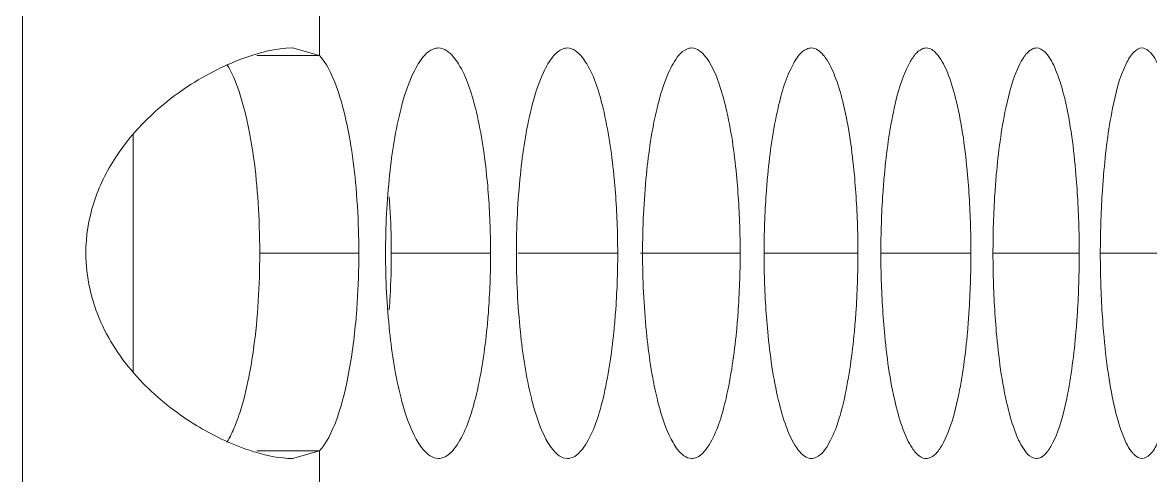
# Model space of a CAD drawing. Header units: millimetres. Extents: x 1177 to 4147, y 93 to 2194.
# Drawn here: x 2891.19 to 2907.68, y 1752.06 to 1758.67 of the extents above; entities that cross this region are included whole.
import ezdxf

# ---------------------------------------------------------------- set-up
doc = ezdxf.new("R2010")
doc.units = ezdxf.units.MM
doc.header["$LTSCALE"] = 0.1
doc.layers.get('0').update_dxf_attribs({"lineweight": 13})
doc.layers.add('标注', color=251, linetype='Continuous', lineweight=9)

msp = doc.modelspace()

# ---------------------------------------------------------------- linework, layer by layer
for p, q in [((2895.532, 1758.191), (2895.532, 1761.178)), ((2891.191, 1751.808), (2891.191, 1758.86)), ((2891.191, 1751.808), (2891.191, 1758.799)), ((2895.532, 1749.429), (2895.532, 1752.416))]:
    msp.add_line(p, q)
at = {"layer": '标注'}
for p, q in [((2894.616, 1758.191), (2895.532, 1758.191)), ((2895.532, 1758.191), (2895.137, 1758.303)), ((2892.81, 1757.042), (2892.81, 1753.565)), ((2894.658, 1755.303), (2896.106, 1755.303)), ((2896.581, 1755.303), (2898.032, 1755.303)), ((2898.435, 1755.303), (2899.89, 1755.303)), ((2900.221, 1755.303), (2901.68, 1755.303)), ((2902.029, 1755.303), (2903.401, 1755.303)), ((2903.736, 1755.303), (2905.053, 1755.303)), ((2905.375, 1755.303), (2906.636, 1755.303)), ((2906.944, 1755.303), (2908.15, 1755.303)), ((2894.616, 1752.416), (2895.532, 1752.416)), ((2895.137, 1752.304), (2895.532, 1752.416))]:
    msp.add_line(p, q, dxfattribs=at)
for points, knots in [([(2895.137, 1758.303), (2894.895, 1758.303), (2894.332, 1758.153), (2893.824, 1757.889), (2893.553, 1757.705)], [0, 0, 0, 0, 0.425121, 1, 1, 1, 1]), ([(2896.065, 1756.258), (2896.029, 1756.667), (2895.951, 1757.232), (2895.738, 1757.873), (2895.608, 1758.11), (2895.532, 1758.191)], [0, 0, 0, 0, 0.608781, 0.835781, 1, 1, 1, 1]), ([(2897.27, 1758.303), (2897.244, 1758.303), (2897.116, 1758.274), (2897.03, 1758.159), (2896.976, 1758.072)], [0, 0, 0, 0, 0.199148, 1, 1, 1, 1]), ([(2897.563, 1758.072), (2897.541, 1758.106), (2897.472, 1758.209), (2897.356, 1758.303), (2897.27, 1758.303)], [0, 0, 0, 0, 0.321082, 1, 1, 1, 1]), ([(2899.155, 1758.303), (2899.131, 1758.303), (2899.005, 1758.274), (2898.923, 1758.158), (2898.871, 1758.072)], [0, 0, 0, 0, 0.196477, 1, 1, 1, 1]), ([(2899.437, 1758.072), (2899.417, 1758.106), (2899.351, 1758.207), (2899.239, 1758.303), (2899.155, 1758.303)], [0, 0, 0, 0, 0.324295, 1, 1, 1, 1]), ([(2900.972, 1758.303), (2900.948, 1758.303), (2900.825, 1758.273), (2900.748, 1758.158), (2900.699, 1758.072)], [0, 0, 0, 0, 0.193636, 1, 1, 1, 1]), ([(2901.239, 1758.08), (2901.22, 1758.113), (2901.158, 1758.21), (2901.052, 1758.303), (2900.972, 1758.303)], [0, 0, 0, 0, 0.326204, 1, 1, 1, 1]), ([(2902.72, 1758.303), (2902.698, 1758.303), (2902.577, 1758.272), (2902.505, 1758.157), (2902.458, 1758.072)], [0, 0, 0, 0, 0.190615, 1, 1, 1, 1]), ([(2902.951, 1758.123), (2902.934, 1758.15), (2902.879, 1758.23), (2902.788, 1758.303), (2902.72, 1758.303)], [0, 0, 0, 0, 0.321102, 1, 1, 1, 1]), ([(2904.4, 1758.303), (2904.378, 1758.303), (2904.315, 1758.287), (2904.225, 1758.203), (2904.174, 1758.121), (2904.148, 1758.072)], [0, 0, 0, 0, 0.185665, 0.530478, 1, 1, 1, 1]), ([(2904.595, 1758.165), (2904.58, 1758.186), (2904.532, 1758.249), (2904.456, 1758.303), (2904.4, 1758.303)], [0, 0, 0, 0, 0.314447, 1, 1, 1, 1]), ([(2905.003, 1756.451), (2904.971, 1756.809), (2904.909, 1757.302), (2904.747, 1757.871), (2904.651, 1758.084), (2904.595, 1758.165)], [0, 0, 0, 0, 0.608586, 0.834685, 1, 1, 1, 1]), ([(2906.011, 1758.303), (2905.99, 1758.303), (2905.928, 1758.286), (2905.843, 1758.203), (2905.794, 1758.121), (2905.769, 1758.072)], [0, 0, 0, 0, 0.182292, 0.52599, 1, 1, 1, 1]), ([(2906.17, 1758.203), (2906.158, 1758.218), (2906.117, 1758.266), (2906.055, 1758.303), (2906.011, 1758.303)], [0, 0, 0, 0, 0.305886, 1, 1, 1, 1]), ([(2906.588, 1756.451), (2906.556, 1756.824), (2906.495, 1757.335), (2906.328, 1757.916), (2906.229, 1758.128), (2906.17, 1758.203)], [0, 0, 0, 0, 0.619614, 0.843153, 1, 1, 1, 1]), ([(2907.553, 1758.303), (2907.509, 1758.303), (2907.404, 1758.233), (2907.351, 1758.133), (2907.321, 1758.072)], [0, 0, 0, 0, 0.389659, 1, 1, 1, 1]), ([(2907.677, 1758.237), (2907.667, 1758.247), (2907.633, 1758.28), (2907.586, 1758.303), (2907.553, 1758.303)], [0, 0, 0, 0, 0.295107, 1, 1, 1, 1]), ([(2908.104, 1756.451), (2908.087, 1756.662), (2908.045, 1757.051), (2907.954, 1757.572), (2907.84, 1757.96), (2907.739, 1758.17), (2907.677, 1758.237)], [0, 0, 0, 0, 0.343252, 0.632232, 0.852748, 1, 1, 1, 1]), ([(2894.499, 1757.114), (2894.462, 1757.301), (2894.382, 1757.627), (2894.255, 1757.941), (2894.179, 1758.064)], [0, 0, 0, 0, 0.568754, 1, 1, 1, 1]), ([(2896.976, 1758.072), (2896.95, 1758.031), (2896.841, 1757.826), (2896.77, 1757.603), (2896.724, 1757.424)], [0, 0, 0, 0, 0.20579, 1, 1, 1, 1]), ([(2897.974, 1756.451), (2897.94, 1756.778), (2897.855, 1757.33), (2897.683, 1757.875), (2897.563, 1758.072)], [0, 0, 0, 0, 0.587706, 1, 1, 1, 1]), ([(2898.871, 1758.072), (2898.847, 1758.031), (2898.741, 1757.825), (2898.673, 1757.602), (2898.629, 1757.424)], [0, 0, 0, 0, 0.205098, 1, 1, 1, 1]), ([(2899.834, 1756.451), (2899.801, 1756.778), (2899.719, 1757.329), (2899.555, 1757.874), (2899.437, 1758.072)], [0, 0, 0, 0, 0.588565, 1, 1, 1, 1]), ([(2900.699, 1758.072), (2900.675, 1758.031), (2900.573, 1757.825), (2900.508, 1757.602), (2900.465, 1757.424)], [0, 0, 0, 0, 0.204414, 1, 1, 1, 1]), ([(2901.626, 1756.451), (2901.594, 1756.78), (2901.531, 1757.239), (2901.38, 1757.78), (2901.29, 1757.993), (2901.239, 1758.08)], [0, 0, 0, 0, 0.590197, 0.820528, 1, 1, 1, 1]), ([(2902.458, 1758.072), (2902.347, 1757.872), (2902.192, 1757.328), (2902.115, 1756.778), (2902.083, 1756.451)], [0, 0, 0, 0, 0.410076, 1, 1, 1, 1]), ([(2903.349, 1756.451), (2903.316, 1756.794), (2903.254, 1757.27), (2903.098, 1757.825), (2903.004, 1758.039), (2902.951, 1758.123)], [0, 0, 0, 0, 0.598831, 0.827178, 1, 1, 1, 1]), ([(2904.148, 1758.072), (2904.041, 1757.871), (2903.893, 1757.327), (2903.818, 1756.777), (2903.788, 1756.451)], [0, 0, 0, 0, 0.409275, 1, 1, 1, 1]), ([(2905.769, 1758.072), (2905.666, 1757.87), (2905.525, 1757.326), (2905.453, 1756.777), (2905.424, 1756.451)], [0, 0, 0, 0, 0.408497, 1, 1, 1, 1]), ([(2907.321, 1758.072), (2907.222, 1757.869), (2907.088, 1757.325), (2907.019, 1756.777), (2906.992, 1756.451)], [0, 0, 0, 0, 0.407744, 1, 1, 1, 1]), ([(2893.553, 1757.705), (2893.164, 1757.44), (2892.628, 1756.927), (2892.197, 1756.051), (2892.116, 1755.552), (2892.116, 1755.303)], [0, 0, 0, 0, 0.48685, 0.742674, 1, 1, 1, 1]), ([(2896.724, 1757.424), (2896.642, 1757.105), (2896.533, 1756.398), (2896.497, 1755.686), (2896.497, 1755.303)], [0, 0, 0, 0, 0.462348, 1, 1, 1, 1]), ([(2898.629, 1757.424), (2898.549, 1757.105), (2898.445, 1756.398), (2898.409, 1755.686), (2898.409, 1755.303)], [0, 0, 0, 0, 0.462125, 1, 1, 1, 1]), ([(2900.465, 1757.424), (2900.388, 1757.105), (2900.288, 1756.398), (2900.254, 1755.686), (2900.254, 1755.303)], [0, 0, 0, 0, 0.461908, 1, 1, 1, 1]), ([(2894.658, 1755.303), (2894.658, 1755.465), (2894.644, 1756.071), (2894.586, 1756.678), (2894.499, 1757.114)], [0, 0, 0, 0, 0.265985, 1, 1, 1, 1]), ([(2898.032, 1755.303), (2898.032, 1755.401), (2898.027, 1755.784), (2898.004, 1756.167), (2897.974, 1756.451)], [0, 0, 0, 0, 0.255763, 1, 1, 1, 1]), ([(2899.89, 1755.303), (2899.89, 1755.401), (2899.885, 1755.784), (2899.863, 1756.167), (2899.834, 1756.451)], [0, 0, 0, 0, 0.25579, 1, 1, 1, 1]), ([(2901.68, 1755.303), (2901.68, 1755.401), (2901.675, 1755.784), (2901.653, 1756.167), (2901.626, 1756.451)], [0, 0, 0, 0, 0.255815, 1, 1, 1, 1]), ([(2902.083, 1756.451), (2902.074, 1756.358), (2902.043, 1755.977), (2902.029, 1755.594), (2902.029, 1755.303)], [0, 0, 0, 0, 0.242084, 1, 1, 1, 1]), ([(2903.401, 1755.303), (2903.401, 1755.401), (2903.396, 1755.784), (2903.375, 1756.167), (2903.349, 1756.451)], [0, 0, 0, 0, 0.25584, 1, 1, 1, 1]), ([(2903.788, 1756.451), (2903.78, 1756.358), (2903.749, 1755.977), (2903.736, 1755.594), (2903.736, 1755.303)], [0, 0, 0, 0, 0.242044, 1, 1, 1, 1]), ([(2905.053, 1755.303), (2905.053, 1755.401), (2905.048, 1755.784), (2905.028, 1756.167), (2905.003, 1756.451)], [0, 0, 0, 0, 0.255864, 1, 1, 1, 1]), ([(2905.424, 1756.451), (2905.416, 1756.358), (2905.387, 1755.977), (2905.375, 1755.594), (2905.375, 1755.303)], [0, 0, 0, 0, 0.242005, 1, 1, 1, 1]), ([(2906.636, 1755.303), (2906.636, 1755.401), (2906.632, 1755.784), (2906.612, 1756.167), (2906.588, 1756.451)], [0, 0, 0, 0, 0.255886, 1, 1, 1, 1]), ([(2906.992, 1756.451), (2906.984, 1756.358), (2906.956, 1755.977), (2906.944, 1755.594), (2906.944, 1755.303)], [0, 0, 0, 0, 0.241968, 1, 1, 1, 1]), ([(2896.106, 1755.303), (2896.106, 1755.384), (2896.103, 1755.703), (2896.086, 1756.021), (2896.065, 1756.258)], [0, 0, 0, 0, 0.253876, 1, 1, 1, 1]), ([(2896.581, 1755.303), (2896.581, 1755.373), (2896.578, 1755.649), (2896.566, 1755.925), (2896.551, 1756.13)], [0, 0, 0, 0, 0.252958, 1, 1, 1, 1]), ([(2892.116, 1755.303), (2892.116, 1754.96), (2892.273, 1754.27), (2892.859, 1753.436), (2893.591, 1752.838), (2894.129, 1752.563), (2894.391, 1752.465)], [0, 0, 0, 0, 0.268228, 0.532568, 0.782157, 1, 1, 1, 1]), ([(2894.499, 1753.493), (2894.526, 1753.628), (2894.623, 1754.227), (2894.658, 1754.835), (2894.658, 1755.303)], [0, 0, 0, 0, 0.228138, 1, 1, 1, 1]), ([(2896.065, 1754.349), (2896.072, 1754.427), (2896.096, 1754.744), (2896.106, 1755.063), (2896.106, 1755.303)], [0, 0, 0, 0, 0.244708, 1, 1, 1, 1]), ([(2896.497, 1755.303), (2896.497, 1754.921), (2896.533, 1754.208), (2896.642, 1753.502), (2896.724, 1753.183)], [0, 0, 0, 0, 0.537652, 1, 1, 1, 1]), ([(2896.551, 1754.477), (2896.556, 1754.545), (2896.573, 1754.82), (2896.581, 1755.096), (2896.581, 1755.303)], [0, 0, 0, 0, 0.246013, 1, 1, 1, 1]), ([(2897.974, 1754.156), (2897.984, 1754.248), (2898.018, 1754.63), (2898.032, 1755.013), (2898.032, 1755.303)], [0, 0, 0, 0, 0.24218, 1, 1, 1, 1]), ([(2898.409, 1755.303), (2898.409, 1754.921), (2898.445, 1754.209), (2898.549, 1753.502), (2898.629, 1753.183)], [0, 0, 0, 0, 0.537875, 1, 1, 1, 1]), ([(2899.834, 1754.156), (2899.843, 1754.248), (2899.876, 1754.63), (2899.89, 1755.013), (2899.89, 1755.303)], [0, 0, 0, 0, 0.242136, 1, 1, 1, 1]), ([(2900.254, 1755.303), (2900.254, 1754.921), (2900.288, 1754.209), (2900.388, 1753.502), (2900.465, 1753.183)], [0, 0, 0, 0, 0.538092, 1, 1, 1, 1]), ([(2901.626, 1754.156), (2901.635, 1754.248), (2901.666, 1754.63), (2901.68, 1755.013), (2901.68, 1755.303)], [0, 0, 0, 0, 0.242094, 1, 1, 1, 1]), ([(2902.029, 1755.303), (2902.029, 1755.205), (2902.034, 1754.823), (2902.056, 1754.44), (2902.083, 1754.156)], [0, 0, 0, 0, 0.25582, 1, 1, 1, 1]), ([(2903.349, 1754.156), (2903.357, 1754.248), (2903.388, 1754.63), (2903.401, 1755.013), (2903.401, 1755.303)], [0, 0, 0, 0, 0.242053, 1, 1, 1, 1]), ([(2903.736, 1755.303), (2903.736, 1755.205), (2903.741, 1754.823), (2903.762, 1754.44), (2903.788, 1754.156)], [0, 0, 0, 0, 0.255845, 1, 1, 1, 1]), ([(2905.003, 1754.156), (2905.011, 1754.248), (2905.04, 1754.63), (2905.053, 1755.013), (2905.053, 1755.303)], [0, 0, 0, 0, 0.242014, 1, 1, 1, 1]), ([(2905.375, 1755.303), (2905.375, 1755.205), (2905.379, 1754.823), (2905.399, 1754.44), (2905.424, 1754.156)], [0, 0, 0, 0, 0.255868, 1, 1, 1, 1]), ([(2906.588, 1754.156), (2906.596, 1754.248), (2906.624, 1754.63), (2906.636, 1755.013), (2906.636, 1755.303)], [0, 0, 0, 0, 0.241977, 1, 1, 1, 1]), ([(2906.944, 1755.303), (2906.944, 1755.205), (2906.948, 1754.823), (2906.967, 1754.44), (2906.992, 1754.156)], [0, 0, 0, 0, 0.255891, 1, 1, 1, 1]), ([(2895.763, 1752.827), (2895.846, 1753.042), (2895.973, 1753.548), (2896.04, 1754.062), (2896.065, 1754.349)], [0, 0, 0, 0, 0.444382, 1, 1, 1, 1]), ([(2897.563, 1752.535), (2897.683, 1752.732), (2897.855, 1753.276), (2897.94, 1753.829), (2897.974, 1754.156)], [0, 0, 0, 0, 0.412294, 1, 1, 1, 1]), ([(2899.437, 1752.535), (2899.555, 1752.733), (2899.719, 1753.278), (2899.801, 1753.829), (2899.834, 1754.156)], [0, 0, 0, 0, 0.411435, 1, 1, 1, 1]), ([(2901.244, 1752.535), (2901.357, 1752.734), (2901.515, 1753.279), (2901.594, 1753.829), (2901.626, 1754.156)], [0, 0, 0, 0, 0.410597, 1, 1, 1, 1]), ([(2902.083, 1754.156), (2902.116, 1753.818), (2902.179, 1753.349), (2902.334, 1752.8), (2902.426, 1752.586), (2902.478, 1752.5)], [0, 0, 0, 0, 0.595352, 0.824536, 1, 1, 1, 1]), ([(2902.982, 1752.535), (2903.091, 1752.735), (2903.243, 1753.28), (2903.318, 1753.829), (2903.349, 1754.156)], [0, 0, 0, 0, 0.409781, 1, 1, 1, 1]), ([(2903.788, 1754.156), (2903.821, 1753.803), (2903.884, 1753.317), (2904.044, 1752.754), (2904.139, 1752.54), (2904.194, 1752.458)], [0, 0, 0, 0, 0.604767, 0.831791, 1, 1, 1, 1]), ([(2904.651, 1752.535), (2904.756, 1752.736), (2904.901, 1753.281), (2904.974, 1753.83), (2905.003, 1754.156)], [0, 0, 0, 0, 0.408988, 1, 1, 1, 1]), ([(2905.424, 1754.156), (2905.457, 1753.788), (2905.52, 1753.284), (2905.685, 1752.708), (2905.783, 1752.495), (2905.84, 1752.418)], [0, 0, 0, 0, 0.615423, 0.839991, 1, 1, 1, 1]), ([(2906.251, 1752.535), (2906.353, 1752.737), (2906.491, 1753.282), (2906.56, 1753.83), (2906.588, 1754.156)], [0, 0, 0, 0, 0.408219, 1, 1, 1, 1]), ([(2906.992, 1754.156), (2907.009, 1753.948), (2907.051, 1753.565), (2907.143, 1753.051), (2907.257, 1752.663), (2907.357, 1752.452), (2907.417, 1752.382)], [0, 0, 0, 0, 0.339935, 0.62764, 0.849308, 1, 1, 1, 1]), ([(2894.315, 1752.827), (2894.334, 1752.875), (2894.41, 1753.092), (2894.464, 1753.317), (2894.499, 1753.493)], [0, 0, 0, 0, 0.222237, 1, 1, 1, 1]), ([(2896.724, 1753.183), (2896.741, 1753.117), (2896.805, 1752.894), (2896.889, 1752.674), (2896.976, 1752.535)], [0, 0, 0, 0, 0.294324, 1, 1, 1, 1]), ([(2898.629, 1753.183), (2898.645, 1753.117), (2898.707, 1752.895), (2898.788, 1752.675), (2898.871, 1752.535)], [0, 0, 0, 0, 0.294922, 1, 1, 1, 1]), ([(2900.465, 1753.183), (2900.481, 1753.117), (2900.54, 1752.895), (2900.618, 1752.675), (2900.699, 1752.535)], [0, 0, 0, 0, 0.29551, 1, 1, 1, 1]), ([(2894.179, 1752.543), (2894.192, 1752.563), (2894.244, 1752.654), (2894.286, 1752.751), (2894.315, 1752.827)], [0, 0, 0, 0, 0.224904, 1, 1, 1, 1]), ([(2895.532, 1752.416), (2895.554, 1752.44), (2895.652, 1752.564), (2895.718, 1752.71), (2895.763, 1752.827)], [0, 0, 0, 0, 0.205277, 1, 1, 1, 1]), ([(2894.391, 1752.465), (2894.459, 1752.439), (2894.701, 1752.358), (2894.955, 1752.304), (2895.137, 1752.304)], [0, 0, 0, 0, 0.288359, 1, 1, 1, 1]), ([(2896.976, 1752.535), (2896.997, 1752.5), (2897.067, 1752.398), (2897.184, 1752.303), (2897.27, 1752.303)], [0, 0, 0, 0, 0.321073, 1, 1, 1, 1]), ([(2897.27, 1752.303), (2897.295, 1752.303), (2897.424, 1752.333), (2897.509, 1752.448), (2897.563, 1752.535)], [0, 0, 0, 0, 0.199481, 1, 1, 1, 1]), ([(2898.871, 1752.535), (2898.892, 1752.501), (2898.959, 1752.399), (2899.071, 1752.303), (2899.155, 1752.303)], [0, 0, 0, 0, 0.324264, 1, 1, 1, 1]), ([(2899.155, 1752.303), (2899.18, 1752.303), (2899.306, 1752.333), (2899.386, 1752.449), (2899.437, 1752.535)], [0, 0, 0, 0, 0.196798, 1, 1, 1, 1]), ([(2900.699, 1752.535), (2900.719, 1752.501), (2900.782, 1752.401), (2900.89, 1752.303), (2900.972, 1752.303)], [0, 0, 0, 0, 0.327612, 1, 1, 1, 1]), ([(2900.972, 1752.303), (2900.996, 1752.303), (2901.119, 1752.334), (2901.195, 1752.449), (2901.244, 1752.535)], [0, 0, 0, 0, 0.193945, 1, 1, 1, 1]), ([(2902.478, 1752.5), (2902.496, 1752.471), (2902.553, 1752.385), (2902.649, 1752.303), (2902.72, 1752.303)], [0, 0, 0, 0, 0.324647, 1, 1, 1, 1]), ([(2902.72, 1752.303), (2902.743, 1752.303), (2902.864, 1752.335), (2902.935, 1752.45), (2902.982, 1752.535)], [0, 0, 0, 0, 0.190909, 1, 1, 1, 1]), ([(2904.194, 1752.458), (2904.209, 1752.434), (2904.259, 1752.365), (2904.34, 1752.303), (2904.4, 1752.303)], [0, 0, 0, 0, 0.318608, 1, 1, 1, 1]), ([(2904.4, 1752.303), (2904.422, 1752.303), (2904.485, 1752.32), (2904.574, 1752.404), (2904.625, 1752.486), (2904.651, 1752.535)], [0, 0, 0, 0, 0.185919, 0.530524, 1, 1, 1, 1]), ([(2905.84, 1752.418), (2905.853, 1752.4), (2905.896, 1752.347), (2905.963, 1752.303), (2906.011, 1752.303)], [0, 0, 0, 0, 0.310747, 1, 1, 1, 1]), ([(2906.011, 1752.303), (2906.032, 1752.303), (2906.093, 1752.32), (2906.178, 1752.404), (2906.226, 1752.486), (2906.251, 1752.535)], [0, 0, 0, 0, 0.18253, 0.526009, 1, 1, 1, 1]), ([(2907.553, 1752.303), (2907.596, 1752.303), (2907.701, 1752.374), (2907.752, 1752.473), (2907.782, 1752.535)], [0, 0, 0, 0, 0.389686, 1, 1, 1, 1]), ([(2907.417, 1752.382), (2907.428, 1752.37), (2907.464, 1752.332), (2907.516, 1752.303), (2907.553, 1752.303)], [0, 0, 0, 0, 0.300688, 1, 1, 1, 1])]:
    msp.add_open_spline(points, degree=3, knots=knots, dxfattribs=at)

doc.saveas('drawing.dxf')
